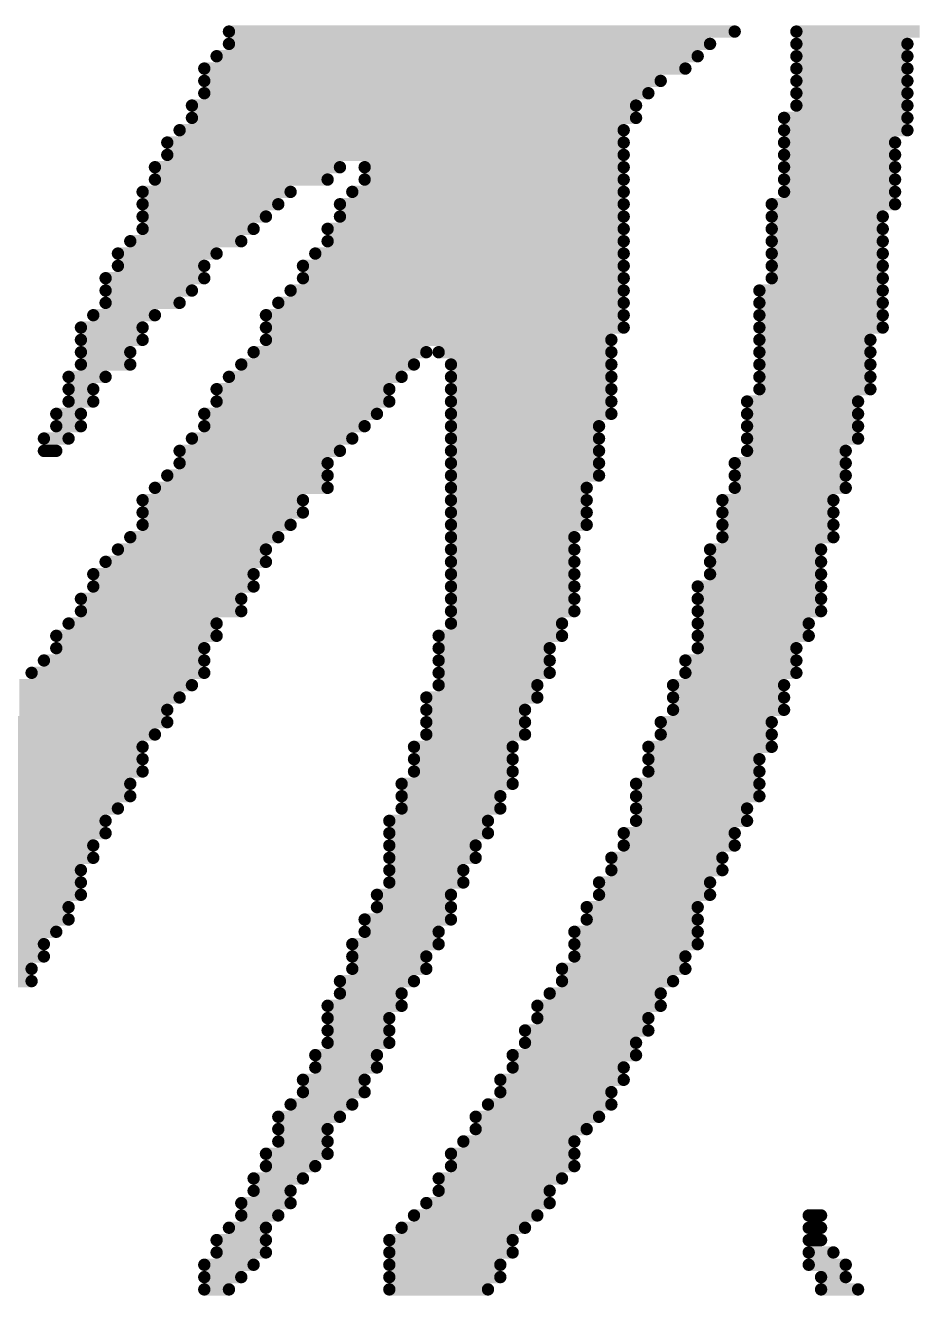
# Model space of a CAD drawing. Header units: millimetres. Extents: x 0.26 to 7.33, y 1.06 to 4.59.
# Drawn here: x 1.8265 to 1.8731, y 2.3355 to 2.4021 of the extents above; entities that cross this region are included whole.
import ezdxf

# ---------------------------------------------------------------- set-up
doc = ezdxf.new("R2010")
doc.units = ezdxf.units.MM
doc.header["$MEASUREMENT"] = 0
doc.layers.add('TopOverlay', color=2, linetype='Continuous')

msp = doc.modelspace()

# ---------------------------------------------------------------- linework, layer by layer
at = {"layer": 'TopOverlay', "const_width": 0.000647}
for points in [[(1.83718, 2.401807), (1.863685, 2.401807)], [(1.866917, 2.401807), (1.873382, 2.401807)], [(1.83718, 2.401161), (1.862392, 2.401161)], [(1.866917, 2.401161), (1.872735, 2.401161)], [(1.836534, 2.400515), (1.861746, 2.400515)], [(1.866917, 2.400515), (1.872735, 2.400515)], [(1.835888, 2.399868), (1.861099, 2.399868)], [(1.866917, 2.399868), (1.872735, 2.399868)], [(1.835888, 2.399222), (1.859806, 2.399222)], [(1.866917, 2.399222), (1.872735, 2.399222)], [(1.835888, 2.398576), (1.85916, 2.398576)], [(1.866917, 2.398576), (1.872735, 2.398576)], [(1.835241, 2.397929), (1.858513, 2.397929)], [(1.866917, 2.397929), (1.872735, 2.397929)], [(1.835241, 2.397283), (1.858513, 2.397283)], [(1.866271, 2.397283), (1.872735, 2.397283)], [(1.834595, 2.396636), (1.857867, 2.396636)], [(1.866271, 2.396636), (1.872735, 2.396636)], [(1.833948, 2.39599), (1.857867, 2.39599)], [(1.866271, 2.39599), (1.872089, 2.39599)], [(1.833948, 2.395343), (1.857867, 2.395343)], [(1.866271, 2.395343), (1.872089, 2.395343)], [(1.833302, 2.394697), (1.842998, 2.394697)], [(1.833302, 2.39405), (1.842352, 2.39405)], [(1.844291, 2.394697), (1.857867, 2.394697)], [(1.844291, 2.39405), (1.857867, 2.39405)], [(1.866271, 2.394697), (1.872089, 2.394697)], [(1.866271, 2.39405), (1.872089, 2.39405)], [(1.832655, 2.393404), (1.840413, 2.393404)], [(1.843645, 2.393404), (1.857867, 2.393404)], [(1.866271, 2.393404), (1.872089, 2.393404)], [(1.832655, 2.392757), (1.839766, 2.392757)], [(1.842998, 2.392757), (1.857867, 2.392757)], [(1.865624, 2.392757), (1.872089, 2.392757)], [(1.832655, 2.392111), (1.83912, 2.392111)], [(1.842998, 2.392111), (1.857867, 2.392111)], [(1.865624, 2.392111), (1.871442, 2.392111)], [(1.832655, 2.391464), (1.838473, 2.391464)], [(1.842352, 2.391464), (1.857867, 2.391464)], [(1.865624, 2.391464), (1.871442, 2.391464)], [(1.832009, 2.390818), (1.837827, 2.390818)], [(1.842352, 2.390818), (1.857867, 2.390818)], [(1.865624, 2.390818), (1.871442, 2.390818)], [(1.831362, 2.390171), (1.836534, 2.390171)], [(1.841706, 2.390171), (1.857867, 2.390171)], [(1.865624, 2.390171), (1.871442, 2.390171)], [(1.831362, 2.389525), (1.835888, 2.389525)], [(1.841059, 2.389525), (1.857867, 2.389525)], [(1.865624, 2.389525), (1.871442, 2.389525)], [(1.830716, 2.388878), (1.835888, 2.388878)], [(1.841059, 2.388878), (1.857867, 2.388878)], [(1.865624, 2.388878), (1.871442, 2.388878)], [(1.830716, 2.388232), (1.835241, 2.388232)], [(1.840413, 2.388232), (1.857867, 2.388232)], [(1.864978, 2.388232), (1.871442, 2.388232)], [(1.830716, 2.387586), (1.834595, 2.387586)], [(1.839766, 2.387586), (1.857867, 2.387586)], [(1.864978, 2.387586), (1.871442, 2.387586)], [(1.83007, 2.386939), (1.833302, 2.386939)], [(1.83912, 2.386939), (1.857867, 2.386939)], [(1.864978, 2.386939), (1.871442, 2.386939)], [(1.829423, 2.386293), (1.832655, 2.386293)], [(1.83912, 2.386293), (1.857867, 2.386293)], [(1.864978, 2.386293), (1.871442, 2.386293)], [(1.829423, 2.385646), (1.832655, 2.385646)], [(1.83912, 2.385646), (1.85722, 2.385646)], [(1.864978, 2.385646), (1.870796, 2.385646)], [(1.829423, 2.385), (1.832009, 2.385)], [(1.838473, 2.385), (1.847524, 2.385)], [(1.84817, 2.385), (1.85722, 2.385)], [(1.864978, 2.385), (1.870796, 2.385)], [(1.829423, 2.384354), (1.832009, 2.384354)], [(1.837827, 2.384354), (1.846877, 2.384354)], [(1.848817, 2.384354), (1.85722, 2.384354)], [(1.864978, 2.384354), (1.870796, 2.384354)], [(1.828777, 2.383707), (1.830716, 2.383707)], [(1.83718, 2.383707), (1.846231, 2.383707)], [(1.848817, 2.383707), (1.85722, 2.383707)], [(1.864978, 2.383707), (1.870796, 2.383707)], [(1.828777, 2.38306), (1.83007, 2.38306)], [(1.836534, 2.38306), (1.845584, 2.38306)], [(1.848817, 2.38306), (1.85722, 2.38306)], [(1.864978, 2.38306), (1.870796, 2.38306)], [(1.828777, 2.382414), (1.83007, 2.382414)], [(1.836534, 2.382414), (1.845584, 2.382414)], [(1.848817, 2.382414), (1.85722, 2.382414)], [(1.864332, 2.382414), (1.870149, 2.382414)], [(1.82813, 2.381768), (1.829423, 2.381768)], [(1.835888, 2.381768), (1.844938, 2.381768)], [(1.848817, 2.381768), (1.85722, 2.381768)], [(1.864332, 2.381768), (1.870149, 2.381768)], [(1.82813, 2.381121), (1.829423, 2.381121)], [(1.835888, 2.381121), (1.844291, 2.381121)], [(1.848817, 2.381121), (1.856574, 2.381121)], [(1.864332, 2.381121), (1.870149, 2.381121)], [(1.827484, 2.380475), (1.828777, 2.380475)], [(1.835241, 2.380475), (1.843645, 2.380475)], [(1.848817, 2.380475), (1.856574, 2.380475)], [(1.864332, 2.380475), (1.870149, 2.380475)], [(1.827484, 2.379828), (1.82813, 2.379828)], [(1.834595, 2.379828), (1.842998, 2.379828)], [(1.848817, 2.379828), (1.856574, 2.379828)], [(1.864332, 2.379828), (1.869503, 2.379828)], [(1.834595, 2.379182), (1.842352, 2.379182)], [(1.848817, 2.379182), (1.856574, 2.379182)], [(1.863685, 2.379182), (1.869503, 2.379182)], [(1.833948, 2.378535), (1.842352, 2.378535)], [(1.848817, 2.378535), (1.856574, 2.378535)], [(1.863685, 2.378535), (1.869503, 2.378535)], [(1.833302, 2.377889), (1.842352, 2.377889)], [(1.848817, 2.377889), (1.855927, 2.377889)], [(1.863685, 2.377889), (1.869503, 2.377889)], [(1.832655, 2.377242), (1.841059, 2.377242)], [(1.848817, 2.377242), (1.855927, 2.377242)], [(1.863038, 2.377242), (1.868856, 2.377242)], [(1.832655, 2.376596), (1.841059, 2.376596)], [(1.848817, 2.376596), (1.855927, 2.376596)], [(1.863038, 2.376596), (1.868856, 2.376596)], [(1.832655, 2.37595), (1.840413, 2.37595)], [(1.848817, 2.37595), (1.855927, 2.37595)], [(1.863038, 2.37595), (1.868856, 2.37595)], [(1.832009, 2.375303), (1.839766, 2.375303)], [(1.848817, 2.375303), (1.855281, 2.375303)], [(1.863038, 2.375303), (1.868856, 2.375303)], [(1.831362, 2.374657), (1.83912, 2.374657)], [(1.848817, 2.374657), (1.855281, 2.374657)], [(1.862392, 2.374657), (1.86821, 2.374657)], [(1.830716, 2.37401), (1.83912, 2.37401)], [(1.848817, 2.37401), (1.855281, 2.37401)], [(1.862392, 2.37401), (1.86821, 2.37401)], [(1.83007, 2.373364), (1.838473, 2.373364)], [(1.848817, 2.373364), (1.855281, 2.373364)], [(1.862392, 2.373364), (1.86821, 2.373364)], [(1.829423, 2.372071), (1.837827, 2.372071)], [(1.83007, 2.372717), (1.838473, 2.372717)], [(1.848817, 2.372717), (1.855281, 2.372717)], [(1.848817, 2.372071), (1.855281, 2.372071)], [(1.861746, 2.372717), (1.86821, 2.372717)], [(1.861746, 2.372071), (1.86821, 2.372071)], [(1.829423, 2.371425), (1.837827, 2.371425)], [(1.848817, 2.371425), (1.855281, 2.371425)], [(1.861746, 2.371425), (1.86821, 2.371425)], [(1.828777, 2.370778), (1.836534, 2.370778)], [(1.848817, 2.370778), (1.854635, 2.370778)], [(1.861746, 2.370778), (1.867564, 2.370778)], [(1.82813, 2.370132), (1.836534, 2.370132)], [(1.84817, 2.370132), (1.854635, 2.370132)], [(1.861746, 2.370132), (1.867564, 2.370132)], [(1.82813, 2.369485), (1.835888, 2.369485)], [(1.84817, 2.369485), (1.853988, 2.369485)], [(1.861746, 2.369485), (1.866917, 2.369485)], [(1.827484, 2.368839), (1.835888, 2.368839)], [(1.84817, 2.368839), (1.853988, 2.368839)], [(1.861099, 2.368839), (1.866917, 2.368839)], [(1.826837, 2.368192), (1.835888, 2.368192)], [(1.84817, 2.368192), (1.853988, 2.368192)], [(1.861099, 2.368192), (1.866917, 2.368192)], [(1.826191, 2.367546), (1.835241, 2.367546)], [(1.84817, 2.367546), (1.853342, 2.367546)], [(1.860453, 2.367546), (1.866271, 2.367546)], [(1.826191, 2.366899), (1.834595, 2.366899)], [(1.847524, 2.366899), (1.853342, 2.366899)], [(1.860453, 2.366899), (1.866271, 2.366899)], [(1.826191, 2.366253), (1.833948, 2.366253)], [(1.847524, 2.366253), (1.852695, 2.366253)], [(1.860453, 2.366253), (1.866271, 2.366253)], [(1.825544, 2.365606), (1.833948, 2.365606)], [(1.847524, 2.365606), (1.852695, 2.365606)], [(1.859806, 2.365606), (1.865624, 2.365606)], [(1.824898, 2.36496), (1.833302, 2.36496)], [(1.847524, 2.36496), (1.852695, 2.36496)], [(1.859806, 2.36496), (1.865624, 2.36496)], [(1.824251, 2.364314), (1.832655, 2.364314)], [(1.846877, 2.364314), (1.852049, 2.364314)], [(1.85916, 2.364314), (1.865624, 2.364314)], [(1.824251, 2.363667), (1.832655, 2.363667)], [(1.846877, 2.363667), (1.852049, 2.363667)], [(1.85916, 2.363667), (1.864978, 2.363667)], [(1.823605, 2.363021), (1.832655, 2.363021)], [(1.846877, 2.363021), (1.852049, 2.363021)], [(1.85916, 2.363021), (1.864978, 2.363021)], [(1.823605, 2.362374), (1.832009, 2.362374)], [(1.846231, 2.362374), (1.852049, 2.362374)], [(1.858513, 2.362374), (1.864978, 2.362374)], [(1.822959, 2.361728), (1.832009, 2.361728)], [(1.846231, 2.361728), (1.851402, 2.361728)], [(1.858513, 2.361728), (1.864978, 2.361728)], [(1.822959, 2.361081), (1.831362, 2.361081)], [(1.846231, 2.361081), (1.851402, 2.361081)], [(1.858513, 2.361081), (1.864332, 2.361081)], [(1.822312, 2.360435), (1.830716, 2.360435)], [(1.845584, 2.360435), (1.850756, 2.360435)], [(1.858513, 2.360435), (1.864332, 2.360435)], [(1.821666, 2.359788), (1.830716, 2.359788)], [(1.845584, 2.359788), (1.850756, 2.359788)], [(1.857867, 2.359788), (1.863685, 2.359788)], [(1.821666, 2.359142), (1.83007, 2.359142)], [(1.845584, 2.359142), (1.850109, 2.359142)], [(1.857867, 2.359142), (1.863685, 2.359142)], [(1.821019, 2.358496), (1.83007, 2.358496)], [(1.845584, 2.358496), (1.850109, 2.358496)], [(1.85722, 2.358496), (1.863038, 2.358496)], [(1.820373, 2.357849), (1.829423, 2.357849)], [(1.845584, 2.357849), (1.849463, 2.357849)], [(1.85722, 2.357849), (1.863038, 2.357849)], [(1.819727, 2.357203), (1.829423, 2.357203)], [(1.845584, 2.357203), (1.849463, 2.357203)], [(1.856574, 2.357203), (1.862392, 2.357203)], [(1.819727, 2.356556), (1.829423, 2.356556)], [(1.844938, 2.356556), (1.848817, 2.356556)], [(1.856574, 2.356556), (1.862392, 2.356556)], [(1.819727, 2.35591), (1.828777, 2.35591)], [(1.844938, 2.35591), (1.848817, 2.35591)], [(1.855927, 2.35591), (1.861746, 2.35591)], [(1.81908, 2.355263), (1.828777, 2.355263)], [(1.844291, 2.355263), (1.848817, 2.355263)], [(1.855927, 2.355263), (1.861746, 2.355263)], [(1.818434, 2.354617), (1.82813, 2.354617)], [(1.844291, 2.354617), (1.84817, 2.354617)], [(1.855281, 2.354617), (1.861746, 2.354617)], [(1.818434, 2.35397), (1.827484, 2.35397)], [(1.843645, 2.35397), (1.84817, 2.35397)], [(1.855281, 2.35397), (1.861746, 2.35397)], [(1.817787, 2.353324), (1.827484, 2.353324)], [(1.843645, 2.353324), (1.847524, 2.353324)], [(1.855281, 2.353324), (1.861099, 2.353324)], [(1.817787, 2.352677), (1.826837, 2.352677)], [(1.843645, 2.352677), (1.847524, 2.352677)], [(1.854635, 2.352677), (1.861099, 2.352677)], [(1.817141, 2.352031), (1.826837, 2.352031)], [(1.842998, 2.352031), (1.846877, 2.352031)], [(1.854635, 2.352031), (1.860453, 2.352031)], [(1.842998, 2.351385), (1.846231, 2.351385)], [(1.853988, 2.351385), (1.859806, 2.351385)], [(1.842352, 2.350738), (1.846231, 2.350738)], [(1.853342, 2.350738), (1.859806, 2.350738)], [(1.842352, 2.350092), (1.845584, 2.350092)], [(1.842352, 2.349445), (1.845584, 2.349445)], [(1.852695, 2.349445), (1.85916, 2.349445)], [(1.853342, 2.350092), (1.85916, 2.350092)], [(1.842352, 2.348799), (1.845584, 2.348799)], [(1.852695, 2.348799), (1.858513, 2.348799)], [(1.841706, 2.348152), (1.844938, 2.348152)], [(1.852049, 2.348152), (1.858513, 2.348152)], [(1.841706, 2.347506), (1.844938, 2.347506)], [(1.852049, 2.347506), (1.857867, 2.347506)], [(1.841059, 2.346859), (1.844291, 2.346859)], [(1.851402, 2.346859), (1.857867, 2.346859)], [(1.841059, 2.346213), (1.844291, 2.346213)], [(1.851402, 2.346213), (1.85722, 2.346213)], [(1.840413, 2.345566), (1.843645, 2.345566)], [(1.850756, 2.345566), (1.85722, 2.345566)], [(1.839766, 2.34492), (1.842998, 2.34492)], [(1.850109, 2.34492), (1.856574, 2.34492)], [(1.839766, 2.344274), (1.842352, 2.344274)], [(1.850109, 2.344274), (1.855927, 2.344274)], [(1.839766, 2.343627), (1.842352, 2.343627)], [(1.849463, 2.343627), (1.855281, 2.343627)], [(1.83912, 2.342981), (1.842352, 2.342981)], [(1.848817, 2.342981), (1.855281, 2.342981)], [(1.83912, 2.342334), (1.841706, 2.342334)], [(1.848817, 2.342334), (1.855281, 2.342334)], [(1.838473, 2.341688), (1.841059, 2.341688)], [(1.84817, 2.341688), (1.854635, 2.341688)], [(1.838473, 2.341041), (1.840413, 2.341041)], [(1.84817, 2.341041), (1.853988, 2.341041)], [(1.837827, 2.340395), (1.840413, 2.340395)], [(1.847524, 2.340395), (1.853988, 2.340395)], [(1.837827, 2.339748), (1.839766, 2.339748)], [(1.846877, 2.339748), (1.853342, 2.339748)], [(1.867564, 2.339748), (1.86821, 2.339748)], [(1.83718, 2.339102), (1.83912, 2.339102)], [(1.846231, 2.339102), (1.852695, 2.339102)], [(1.867564, 2.339102), (1.86821, 2.339102)], [(1.836534, 2.338456), (1.83912, 2.338456)], [(1.845584, 2.338456), (1.852049, 2.338456)], [(1.867564, 2.338456), (1.86821, 2.338456)], [(1.836534, 2.337809), (1.83912, 2.337809)], [(1.845584, 2.337809), (1.852049, 2.337809)], [(1.867564, 2.337809), (1.868856, 2.337809)], [(1.835888, 2.337163), (1.838473, 2.337163)], [(1.845584, 2.337163), (1.851402, 2.337163)], [(1.867564, 2.337163), (1.869503, 2.337163)], [(1.835888, 2.336516), (1.837827, 2.336516)], [(1.845584, 2.336516), (1.851402, 2.336516)], [(1.86821, 2.336516), (1.869503, 2.336516)], [(1.835888, 2.33587), (1.83718, 2.33587)], [(1.845584, 2.33587), (1.850756, 2.33587)], [(1.86821, 2.33587), (1.870149, 2.33587)]]:
    msp.add_lwpolyline(points, dxfattribs=at)
at = {"layer": 'TopOverlay', "const_width": 0.000323}
for points in [[(1.837019, 2.401807, 1), (1.837342, 2.401807, 1)], [(1.863523, 2.401807, 1), (1.863846, 2.401807, 1)], [(1.866756, 2.401807, 1), (1.867079, 2.401807, 1)], [(1.837019, 2.401161, 1), (1.837342, 2.401161, 1)], [(1.86223, 2.401161, 1), (1.862554, 2.401161, 1)], [(1.866756, 2.401161, 1), (1.867079, 2.401161, 1)], [(1.872574, 2.401161, 1), (1.872897, 2.401161, 1)], [(1.836372, 2.400515, 1), (1.836696, 2.400515, 1)], [(1.861584, 2.400515, 1), (1.861907, 2.400515, 1)], [(1.866756, 2.400515, 1), (1.867079, 2.400515, 1)], [(1.872574, 2.400515, 1), (1.872897, 2.400515, 1)], [(1.835726, 2.399868, 1), (1.836049, 2.399868, 1)], [(1.860937, 2.399868, 1), (1.861261, 2.399868, 1)], [(1.866756, 2.399868, 1), (1.867079, 2.399868, 1)], [(1.872574, 2.399868, 1), (1.872897, 2.399868, 1)], [(1.835726, 2.399222, 1), (1.836049, 2.399222, 1)], [(1.859645, 2.399222, 1), (1.859968, 2.399222, 1)], [(1.866756, 2.399222, 1), (1.867079, 2.399222, 1)], [(1.872574, 2.399222, 1), (1.872897, 2.399222, 1)], [(1.835726, 2.398576, 1), (1.836049, 2.398576, 1)], [(1.858998, 2.398576, 1), (1.859321, 2.398576, 1)], [(1.866756, 2.398576, 1), (1.867079, 2.398576, 1)], [(1.872574, 2.398576, 1), (1.872897, 2.398576, 1)], [(1.835079, 2.397929, 1), (1.835403, 2.397929, 1)], [(1.858352, 2.397929, 1), (1.858675, 2.397929, 1)], [(1.866756, 2.397929, 1), (1.867079, 2.397929, 1)], [(1.872574, 2.397929, 1), (1.872897, 2.397929, 1)], [(1.835079, 2.397283, 1), (1.835403, 2.397283, 1)], [(1.858352, 2.397283, 1), (1.858675, 2.397283, 1)], [(1.866109, 2.397283, 1), (1.866432, 2.397283, 1)], [(1.872574, 2.397283, 1), (1.872897, 2.397283, 1)], [(1.834433, 2.396636, 1), (1.834756, 2.396636, 1)], [(1.857705, 2.396636, 1), (1.858029, 2.396636, 1)], [(1.866109, 2.396636, 1), (1.866432, 2.396636, 1)], [(1.872574, 2.396636, 1), (1.872897, 2.396636, 1)], [(1.833787, 2.39599, 1), (1.83411, 2.39599, 1)], [(1.857705, 2.39599, 1), (1.858029, 2.39599, 1)], [(1.866109, 2.39599, 1), (1.866432, 2.39599, 1)], [(1.871927, 2.39599, 1), (1.87225, 2.39599, 1)], [(1.833787, 2.395343, 1), (1.83411, 2.395343, 1)], [(1.857705, 2.395343, 1), (1.858029, 2.395343, 1)], [(1.866109, 2.395343, 1), (1.866432, 2.395343, 1)], [(1.871927, 2.395343, 1), (1.87225, 2.395343, 1)], [(1.83314, 2.394697, 1), (1.833463, 2.394697, 1)], [(1.83314, 2.39405, 1), (1.833463, 2.39405, 1)], [(1.84219, 2.39405, 1), (1.842514, 2.39405, 1)], [(1.842837, 2.394697, 1), (1.84316, 2.394697, 1)], [(1.84413, 2.394697, 1), (1.844453, 2.394697, 1)], [(1.84413, 2.39405, 1), (1.844453, 2.39405, 1)], [(1.857705, 2.394697, 1), (1.858029, 2.394697, 1)], [(1.857705, 2.39405, 1), (1.858029, 2.39405, 1)], [(1.866109, 2.394697, 1), (1.866432, 2.394697, 1)], [(1.866109, 2.39405, 1), (1.866432, 2.39405, 1)], [(1.871927, 2.394697, 1), (1.87225, 2.394697, 1)], [(1.871927, 2.39405, 1), (1.87225, 2.39405, 1)], [(1.832494, 2.393404, 1), (1.832817, 2.393404, 1)], [(1.840251, 2.393404, 1), (1.840574, 2.393404, 1)], [(1.843483, 2.393404, 1), (1.843806, 2.393404, 1)], [(1.857705, 2.393404, 1), (1.858029, 2.393404, 1)], [(1.866109, 2.393404, 1), (1.866432, 2.393404, 1)], [(1.871927, 2.393404, 1), (1.87225, 2.393404, 1)], [(1.832494, 2.392757, 1), (1.832817, 2.392757, 1)], [(1.839605, 2.392757, 1), (1.839928, 2.392757, 1)], [(1.842837, 2.392757, 1), (1.84316, 2.392757, 1)], [(1.857705, 2.392757, 1), (1.858029, 2.392757, 1)], [(1.865463, 2.392757, 1), (1.865786, 2.392757, 1)], [(1.871927, 2.392757, 1), (1.87225, 2.392757, 1)], [(1.832494, 2.392111, 1), (1.832817, 2.392111, 1)], [(1.838958, 2.392111, 1), (1.839282, 2.392111, 1)], [(1.842837, 2.392111, 1), (1.84316, 2.392111, 1)], [(1.857705, 2.392111, 1), (1.858029, 2.392111, 1)], [(1.865463, 2.392111, 1), (1.865786, 2.392111, 1)], [(1.871281, 2.392111, 1), (1.871604, 2.392111, 1)], [(1.832494, 2.391464, 1), (1.832817, 2.391464, 1)], [(1.838312, 2.391464, 1), (1.838635, 2.391464, 1)], [(1.84219, 2.391464, 1), (1.842514, 2.391464, 1)], [(1.857705, 2.391464, 1), (1.858029, 2.391464, 1)], [(1.865463, 2.391464, 1), (1.865786, 2.391464, 1)], [(1.871281, 2.391464, 1), (1.871604, 2.391464, 1)], [(1.831847, 2.390818, 1), (1.83217, 2.390818, 1)], [(1.837665, 2.390818, 1), (1.837989, 2.390818, 1)], [(1.84219, 2.390818, 1), (1.842514, 2.390818, 1)], [(1.857705, 2.390818, 1), (1.858029, 2.390818, 1)], [(1.865463, 2.390818, 1), (1.865786, 2.390818, 1)], [(1.871281, 2.390818, 1), (1.871604, 2.390818, 1)], [(1.831201, 2.390171, 1), (1.831524, 2.390171, 1)], [(1.836372, 2.390171, 1), (1.836696, 2.390171, 1)], [(1.841544, 2.390171, 1), (1.841867, 2.390171, 1)], [(1.857705, 2.390171, 1), (1.858029, 2.390171, 1)], [(1.865463, 2.390171, 1), (1.865786, 2.390171, 1)], [(1.871281, 2.390171, 1), (1.871604, 2.390171, 1)], [(1.831201, 2.389525, 1), (1.831524, 2.389525, 1)], [(1.835726, 2.389525, 1), (1.836049, 2.389525, 1)], [(1.840898, 2.389525, 1), (1.841221, 2.389525, 1)], [(1.857705, 2.389525, 1), (1.858029, 2.389525, 1)], [(1.865463, 2.389525, 1), (1.865786, 2.389525, 1)], [(1.871281, 2.389525, 1), (1.871604, 2.389525, 1)], [(1.830555, 2.388878, 1), (1.830878, 2.388878, 1)], [(1.835726, 2.388878, 1), (1.836049, 2.388878, 1)], [(1.840898, 2.388878, 1), (1.841221, 2.388878, 1)], [(1.857705, 2.388878, 1), (1.858029, 2.388878, 1)], [(1.865463, 2.388878, 1), (1.865786, 2.388878, 1)], [(1.871281, 2.388878, 1), (1.871604, 2.388878, 1)], [(1.830555, 2.388232, 1), (1.830878, 2.388232, 1)], [(1.835079, 2.388232, 1), (1.835403, 2.388232, 1)], [(1.840251, 2.388232, 1), (1.840574, 2.388232, 1)], [(1.857705, 2.388232, 1), (1.858029, 2.388232, 1)], [(1.864816, 2.388232, 1), (1.865139, 2.388232, 1)], [(1.871281, 2.388232, 1), (1.871604, 2.388232, 1)], [(1.830555, 2.387586, 1), (1.830878, 2.387586, 1)], [(1.834433, 2.387586, 1), (1.834756, 2.387586, 1)], [(1.839605, 2.387586, 1), (1.839928, 2.387586, 1)], [(1.857705, 2.387586, 1), (1.858029, 2.387586, 1)], [(1.864816, 2.387586, 1), (1.865139, 2.387586, 1)], [(1.871281, 2.387586, 1), (1.871604, 2.387586, 1)], [(1.829908, 2.386939, 1), (1.830231, 2.386939, 1)], [(1.83314, 2.386939, 1), (1.833463, 2.386939, 1)], [(1.838958, 2.386939, 1), (1.839282, 2.386939, 1)], [(1.857705, 2.386939, 1), (1.858029, 2.386939, 1)], [(1.864816, 2.386939, 1), (1.865139, 2.386939, 1)], [(1.871281, 2.386939, 1), (1.871604, 2.386939, 1)], [(1.829262, 2.386293, 1), (1.829585, 2.386293, 1)], [(1.832494, 2.386293, 1), (1.832817, 2.386293, 1)], [(1.838958, 2.386293, 1), (1.839282, 2.386293, 1)], [(1.857705, 2.386293, 1), (1.858029, 2.386293, 1)], [(1.864816, 2.386293, 1), (1.865139, 2.386293, 1)], [(1.871281, 2.386293, 1), (1.871604, 2.386293, 1)], [(1.829262, 2.385646, 1), (1.829585, 2.385646, 1)], [(1.832494, 2.385646, 1), (1.832817, 2.385646, 1)], [(1.838958, 2.385646, 1), (1.839282, 2.385646, 1)], [(1.857059, 2.385646, 1), (1.857382, 2.385646, 1)], [(1.864816, 2.385646, 1), (1.865139, 2.385646, 1)], [(1.870634, 2.385646, 1), (1.870957, 2.385646, 1)], [(1.829262, 2.385, 1), (1.829585, 2.385, 1)], [(1.831847, 2.385, 1), (1.83217, 2.385, 1)], [(1.838312, 2.385, 1), (1.838635, 2.385, 1)], [(1.847362, 2.385, 1), (1.847685, 2.385, 1)], [(1.848008, 2.385, 1), (1.848332, 2.385, 1)], [(1.857059, 2.385, 1), (1.857382, 2.385, 1)], [(1.864816, 2.385, 1), (1.865139, 2.385, 1)], [(1.870634, 2.385, 1), (1.870957, 2.385, 1)], [(1.829262, 2.384354, 1), (1.829585, 2.384354, 1)], [(1.831847, 2.384354, 1), (1.83217, 2.384354, 1)], [(1.837665, 2.384354, 1), (1.837989, 2.384354, 1)], [(1.846716, 2.384354, 1), (1.847039, 2.384354, 1)], [(1.848655, 2.384354, 1), (1.848978, 2.384354, 1)], [(1.857059, 2.384354, 1), (1.857382, 2.384354, 1)], [(1.864816, 2.384354, 1), (1.865139, 2.384354, 1)], [(1.870634, 2.384354, 1), (1.870957, 2.384354, 1)], [(1.828615, 2.383707, 1), (1.828938, 2.383707, 1)], [(1.830555, 2.383707, 1), (1.830878, 2.383707, 1)], [(1.837019, 2.383707, 1), (1.837342, 2.383707, 1)], [(1.846069, 2.383707, 1), (1.846392, 2.383707, 1)], [(1.848655, 2.383707, 1), (1.848978, 2.383707, 1)], [(1.857059, 2.383707, 1), (1.857382, 2.383707, 1)], [(1.864816, 2.383707, 1), (1.865139, 2.383707, 1)], [(1.870634, 2.383707, 1), (1.870957, 2.383707, 1)], [(1.828615, 2.38306, 1), (1.828938, 2.38306, 1)], [(1.829908, 2.38306, 1), (1.830231, 2.38306, 1)], [(1.836372, 2.38306, 1), (1.836696, 2.38306, 1)], [(1.845423, 2.38306, 1), (1.845746, 2.38306, 1)], [(1.848655, 2.38306, 1), (1.848978, 2.38306, 1)], [(1.857059, 2.38306, 1), (1.857382, 2.38306, 1)], [(1.864816, 2.38306, 1), (1.865139, 2.38306, 1)], [(1.870634, 2.38306, 1), (1.870957, 2.38306, 1)], [(1.828615, 2.382414, 1), (1.828938, 2.382414, 1)], [(1.829908, 2.382414, 1), (1.830231, 2.382414, 1)], [(1.836372, 2.382414, 1), (1.836696, 2.382414, 1)], [(1.845423, 2.382414, 1), (1.845746, 2.382414, 1)], [(1.848655, 2.382414, 1), (1.848978, 2.382414, 1)], [(1.857059, 2.382414, 1), (1.857382, 2.382414, 1)], [(1.86417, 2.382414, 1), (1.864493, 2.382414, 1)], [(1.869988, 2.382414, 1), (1.870311, 2.382414, 1)], [(1.827969, 2.381768, 1), (1.828292, 2.381768, 1)], [(1.829262, 2.381768, 1), (1.829585, 2.381768, 1)], [(1.835726, 2.381768, 1), (1.836049, 2.381768, 1)], [(1.844776, 2.381768, 1), (1.845099, 2.381768, 1)], [(1.848655, 2.381768, 1), (1.848978, 2.381768, 1)], [(1.857059, 2.381768, 1), (1.857382, 2.381768, 1)], [(1.86417, 2.381768, 1), (1.864493, 2.381768, 1)], [(1.869988, 2.381768, 1), (1.870311, 2.381768, 1)], [(1.827969, 2.381121, 1), (1.828292, 2.381121, 1)], [(1.829262, 2.381121, 1), (1.829585, 2.381121, 1)], [(1.835726, 2.381121, 1), (1.836049, 2.381121, 1)], [(1.84413, 2.381121, 1), (1.844453, 2.381121, 1)], [(1.848655, 2.381121, 1), (1.848978, 2.381121, 1)], [(1.856412, 2.381121, 1), (1.856736, 2.381121, 1)], [(1.86417, 2.381121, 1), (1.864493, 2.381121, 1)], [(1.869988, 2.381121, 1), (1.870311, 2.381121, 1)], [(1.827322, 2.380475, 1), (1.827645, 2.380475, 1)], [(1.828615, 2.380475, 1), (1.828938, 2.380475, 1)], [(1.835079, 2.380475, 1), (1.835403, 2.380475, 1)], [(1.843483, 2.380475, 1), (1.843806, 2.380475, 1)], [(1.848655, 2.380475, 1), (1.848978, 2.380475, 1)], [(1.856412, 2.380475, 1), (1.856736, 2.380475, 1)], [(1.86417, 2.380475, 1), (1.864493, 2.380475, 1)], [(1.869988, 2.380475, 1), (1.870311, 2.380475, 1)], [(1.827322, 2.379828, 1), (1.827645, 2.379828, 1)], [(1.827969, 2.379828, 1), (1.828292, 2.379828, 1)], [(1.834433, 2.379828, 1), (1.834756, 2.379828, 1)], [(1.842837, 2.379828, 1), (1.84316, 2.379828, 1)], [(1.848655, 2.379828, 1), (1.848978, 2.379828, 1)], [(1.856412, 2.379828, 1), (1.856736, 2.379828, 1)], [(1.86417, 2.379828, 1), (1.864493, 2.379828, 1)], [(1.869341, 2.379828, 1), (1.869665, 2.379828, 1)], [(1.834433, 2.379182, 1), (1.834756, 2.379182, 1)], [(1.84219, 2.379182, 1), (1.842514, 2.379182, 1)], [(1.848655, 2.379182, 1), (1.848978, 2.379182, 1)], [(1.856412, 2.379182, 1), (1.856736, 2.379182, 1)], [(1.863523, 2.379182, 1), (1.863846, 2.379182, 1)], [(1.869341, 2.379182, 1), (1.869665, 2.379182, 1)], [(1.833787, 2.378535, 1), (1.83411, 2.378535, 1)], [(1.84219, 2.378535, 1), (1.842514, 2.378535, 1)], [(1.848655, 2.378535, 1), (1.848978, 2.378535, 1)], [(1.856412, 2.378535, 1), (1.856736, 2.378535, 1)], [(1.863523, 2.378535, 1), (1.863846, 2.378535, 1)], [(1.869341, 2.378535, 1), (1.869665, 2.378535, 1)], [(1.83314, 2.377889, 1), (1.833463, 2.377889, 1)], [(1.84219, 2.377889, 1), (1.842514, 2.377889, 1)], [(1.848655, 2.377889, 1), (1.848978, 2.377889, 1)], [(1.855766, 2.377889, 1), (1.856089, 2.377889, 1)], [(1.863523, 2.377889, 1), (1.863846, 2.377889, 1)], [(1.869341, 2.377889, 1), (1.869665, 2.377889, 1)], [(1.832494, 2.377242, 1), (1.832817, 2.377242, 1)], [(1.840898, 2.377242, 1), (1.841221, 2.377242, 1)], [(1.848655, 2.377242, 1), (1.848978, 2.377242, 1)], [(1.855766, 2.377242, 1), (1.856089, 2.377242, 1)], [(1.862877, 2.377242, 1), (1.8632, 2.377242, 1)], [(1.868695, 2.377242, 1), (1.869018, 2.377242, 1)], [(1.832494, 2.376596, 1), (1.832817, 2.376596, 1)], [(1.840898, 2.376596, 1), (1.841221, 2.376596, 1)], [(1.848655, 2.376596, 1), (1.848978, 2.376596, 1)], [(1.855766, 2.376596, 1), (1.856089, 2.376596, 1)], [(1.862877, 2.376596, 1), (1.8632, 2.376596, 1)], [(1.868695, 2.376596, 1), (1.869018, 2.376596, 1)], [(1.832494, 2.37595, 1), (1.832817, 2.37595, 1)], [(1.840251, 2.37595, 1), (1.840574, 2.37595, 1)], [(1.848655, 2.37595, 1), (1.848978, 2.37595, 1)], [(1.855766, 2.37595, 1), (1.856089, 2.37595, 1)], [(1.862877, 2.37595, 1), (1.8632, 2.37595, 1)], [(1.868695, 2.37595, 1), (1.869018, 2.37595, 1)], [(1.831847, 2.375303, 1), (1.83217, 2.375303, 1)], [(1.839605, 2.375303, 1), (1.839928, 2.375303, 1)], [(1.848655, 2.375303, 1), (1.848978, 2.375303, 1)], [(1.85512, 2.375303, 1), (1.855443, 2.375303, 1)], [(1.862877, 2.375303, 1), (1.8632, 2.375303, 1)], [(1.868695, 2.375303, 1), (1.869018, 2.375303, 1)], [(1.831201, 2.374657, 1), (1.831524, 2.374657, 1)], [(1.838958, 2.374657, 1), (1.839282, 2.374657, 1)], [(1.848655, 2.374657, 1), (1.848978, 2.374657, 1)], [(1.85512, 2.374657, 1), (1.855443, 2.374657, 1)], [(1.86223, 2.374657, 1), (1.862554, 2.374657, 1)], [(1.868048, 2.374657, 1), (1.868372, 2.374657, 1)], [(1.830555, 2.37401, 1), (1.830878, 2.37401, 1)], [(1.838958, 2.37401, 1), (1.839282, 2.37401, 1)], [(1.848655, 2.37401, 1), (1.848978, 2.37401, 1)], [(1.85512, 2.37401, 1), (1.855443, 2.37401, 1)], [(1.86223, 2.37401, 1), (1.862554, 2.37401, 1)], [(1.868048, 2.37401, 1), (1.868372, 2.37401, 1)], [(1.829908, 2.373364, 1), (1.830231, 2.373364, 1)], [(1.838312, 2.373364, 1), (1.838635, 2.373364, 1)], [(1.848655, 2.373364, 1), (1.848978, 2.373364, 1)], [(1.85512, 2.373364, 1), (1.855443, 2.373364, 1)], [(1.86223, 2.373364, 1), (1.862554, 2.373364, 1)], [(1.868048, 2.373364, 1), (1.868372, 2.373364, 1)], [(1.829262, 2.372071, 1), (1.829585, 2.372071, 1)], [(1.829908, 2.372717, 1), (1.830231, 2.372717, 1)], [(1.837665, 2.372071, 1), (1.837989, 2.372071, 1)], [(1.838312, 2.372717, 1), (1.838635, 2.372717, 1)], [(1.848655, 2.372717, 1), (1.848978, 2.372717, 1)], [(1.848655, 2.372071, 1), (1.848978, 2.372071, 1)], [(1.85512, 2.372717, 1), (1.855443, 2.372717, 1)], [(1.85512, 2.372071, 1), (1.855443, 2.372071, 1)], [(1.861584, 2.372717, 1), (1.861907, 2.372717, 1)], [(1.861584, 2.372071, 1), (1.861907, 2.372071, 1)], [(1.868048, 2.372717, 1), (1.868372, 2.372717, 1)], [(1.868048, 2.372071, 1), (1.868372, 2.372071, 1)], [(1.829262, 2.371425, 1), (1.829585, 2.371425, 1)], [(1.837665, 2.371425, 1), (1.837989, 2.371425, 1)], [(1.848655, 2.371425, 1), (1.848978, 2.371425, 1)], [(1.85512, 2.371425, 1), (1.855443, 2.371425, 1)], [(1.861584, 2.371425, 1), (1.861907, 2.371425, 1)], [(1.868048, 2.371425, 1), (1.868372, 2.371425, 1)], [(1.828615, 2.370778, 1), (1.828938, 2.370778, 1)], [(1.836372, 2.370778, 1), (1.836696, 2.370778, 1)], [(1.848655, 2.370778, 1), (1.848978, 2.370778, 1)], [(1.854473, 2.370778, 1), (1.854796, 2.370778, 1)], [(1.861584, 2.370778, 1), (1.861907, 2.370778, 1)], [(1.867402, 2.370778, 1), (1.867725, 2.370778, 1)], [(1.827969, 2.370132, 1), (1.828292, 2.370132, 1)], [(1.836372, 2.370132, 1), (1.836696, 2.370132, 1)], [(1.848008, 2.370132, 1), (1.848332, 2.370132, 1)], [(1.854473, 2.370132, 1), (1.854796, 2.370132, 1)], [(1.861584, 2.370132, 1), (1.861907, 2.370132, 1)], [(1.867402, 2.370132, 1), (1.867725, 2.370132, 1)], [(1.827969, 2.369485, 1), (1.828292, 2.369485, 1)], [(1.835726, 2.369485, 1), (1.836049, 2.369485, 1)], [(1.848008, 2.369485, 1), (1.848332, 2.369485, 1)], [(1.853827, 2.369485, 1), (1.85415, 2.369485, 1)], [(1.861584, 2.369485, 1), (1.861907, 2.369485, 1)], [(1.866756, 2.369485, 1), (1.867079, 2.369485, 1)], [(1.827322, 2.368839, 1), (1.827645, 2.368839, 1)], [(1.835726, 2.368839, 1), (1.836049, 2.368839, 1)], [(1.848008, 2.368839, 1), (1.848332, 2.368839, 1)], [(1.853827, 2.368839, 1), (1.85415, 2.368839, 1)], [(1.860937, 2.368839, 1), (1.861261, 2.368839, 1)], [(1.866756, 2.368839, 1), (1.867079, 2.368839, 1)], [(1.826676, 2.368192, 1), (1.826999, 2.368192, 1)], [(1.835726, 2.368192, 1), (1.836049, 2.368192, 1)], [(1.848008, 2.368192, 1), (1.848332, 2.368192, 1)], [(1.853827, 2.368192, 1), (1.85415, 2.368192, 1)], [(1.860937, 2.368192, 1), (1.861261, 2.368192, 1)], [(1.866756, 2.368192, 1), (1.867079, 2.368192, 1)], [(1.835079, 2.367546, 1), (1.835403, 2.367546, 1)], [(1.848008, 2.367546, 1), (1.848332, 2.367546, 1)], [(1.85318, 2.367546, 1), (1.853503, 2.367546, 1)], [(1.860291, 2.367546, 1), (1.860614, 2.367546, 1)], [(1.866109, 2.367546, 1), (1.866432, 2.367546, 1)], [(1.834433, 2.366899, 1), (1.834756, 2.366899, 1)], [(1.847362, 2.366899, 1), (1.847685, 2.366899, 1)], [(1.85318, 2.366899, 1), (1.853503, 2.366899, 1)], [(1.860291, 2.366899, 1), (1.860614, 2.366899, 1)], [(1.866109, 2.366899, 1), (1.866432, 2.366899, 1)], [(1.833787, 2.366253, 1), (1.83411, 2.366253, 1)], [(1.847362, 2.366253, 1), (1.847685, 2.366253, 1)], [(1.852534, 2.366253, 1), (1.852857, 2.366253, 1)], [(1.860291, 2.366253, 1), (1.860614, 2.366253, 1)], [(1.866109, 2.366253, 1), (1.866432, 2.366253, 1)], [(1.833787, 2.365606, 1), (1.83411, 2.365606, 1)], [(1.847362, 2.365606, 1), (1.847685, 2.365606, 1)], [(1.852534, 2.365606, 1), (1.852857, 2.365606, 1)], [(1.859645, 2.365606, 1), (1.859968, 2.365606, 1)], [(1.865463, 2.365606, 1), (1.865786, 2.365606, 1)], [(1.83314, 2.36496, 1), (1.833463, 2.36496, 1)], [(1.847362, 2.36496, 1), (1.847685, 2.36496, 1)], [(1.852534, 2.36496, 1), (1.852857, 2.36496, 1)], [(1.859645, 2.36496, 1), (1.859968, 2.36496, 1)], [(1.865463, 2.36496, 1), (1.865786, 2.36496, 1)], [(1.832494, 2.364314, 1), (1.832817, 2.364314, 1)], [(1.846716, 2.364314, 1), (1.847039, 2.364314, 1)], [(1.851887, 2.364314, 1), (1.85221, 2.364314, 1)], [(1.858998, 2.364314, 1), (1.859321, 2.364314, 1)], [(1.865463, 2.364314, 1), (1.865786, 2.364314, 1)], [(1.832494, 2.363667, 1), (1.832817, 2.363667, 1)], [(1.846716, 2.363667, 1), (1.847039, 2.363667, 1)], [(1.851887, 2.363667, 1), (1.85221, 2.363667, 1)], [(1.858998, 2.363667, 1), (1.859321, 2.363667, 1)], [(1.864816, 2.363667, 1), (1.865139, 2.363667, 1)], [(1.832494, 2.363021, 1), (1.832817, 2.363021, 1)], [(1.846716, 2.363021, 1), (1.847039, 2.363021, 1)], [(1.851887, 2.363021, 1), (1.85221, 2.363021, 1)], [(1.858998, 2.363021, 1), (1.859321, 2.363021, 1)], [(1.864816, 2.363021, 1), (1.865139, 2.363021, 1)], [(1.831847, 2.362374, 1), (1.83217, 2.362374, 1)], [(1.846069, 2.362374, 1), (1.846392, 2.362374, 1)], [(1.851887, 2.362374, 1), (1.85221, 2.362374, 1)], [(1.858352, 2.362374, 1), (1.858675, 2.362374, 1)], [(1.864816, 2.362374, 1), (1.865139, 2.362374, 1)], [(1.831847, 2.361728, 1), (1.83217, 2.361728, 1)], [(1.846069, 2.361728, 1), (1.846392, 2.361728, 1)], [(1.851241, 2.361728, 1), (1.851564, 2.361728, 1)], [(1.858352, 2.361728, 1), (1.858675, 2.361728, 1)], [(1.864816, 2.361728, 1), (1.865139, 2.361728, 1)], [(1.831201, 2.361081, 1), (1.831524, 2.361081, 1)], [(1.846069, 2.361081, 1), (1.846392, 2.361081, 1)], [(1.851241, 2.361081, 1), (1.851564, 2.361081, 1)], [(1.858352, 2.361081, 1), (1.858675, 2.361081, 1)], [(1.86417, 2.361081, 1), (1.864493, 2.361081, 1)], [(1.830555, 2.360435, 1), (1.830878, 2.360435, 1)], [(1.845423, 2.360435, 1), (1.845746, 2.360435, 1)], [(1.850594, 2.360435, 1), (1.850917, 2.360435, 1)], [(1.858352, 2.360435, 1), (1.858675, 2.360435, 1)], [(1.86417, 2.360435, 1), (1.864493, 2.360435, 1)], [(1.830555, 2.359788, 1), (1.830878, 2.359788, 1)], [(1.845423, 2.359788, 1), (1.845746, 2.359788, 1)], [(1.850594, 2.359788, 1), (1.850917, 2.359788, 1)], [(1.857705, 2.359788, 1), (1.858029, 2.359788, 1)], [(1.863523, 2.359788, 1), (1.863846, 2.359788, 1)], [(1.829908, 2.359142, 1), (1.830231, 2.359142, 1)], [(1.845423, 2.359142, 1), (1.845746, 2.359142, 1)], [(1.849948, 2.359142, 1), (1.850271, 2.359142, 1)], [(1.857705, 2.359142, 1), (1.858029, 2.359142, 1)], [(1.863523, 2.359142, 1), (1.863846, 2.359142, 1)], [(1.829908, 2.358496, 1), (1.830231, 2.358496, 1)], [(1.845423, 2.358496, 1), (1.845746, 2.358496, 1)], [(1.849948, 2.358496, 1), (1.850271, 2.358496, 1)], [(1.857059, 2.358496, 1), (1.857382, 2.358496, 1)], [(1.862877, 2.358496, 1), (1.8632, 2.358496, 1)], [(1.829262, 2.357849, 1), (1.829585, 2.357849, 1)], [(1.845423, 2.357849, 1), (1.845746, 2.357849, 1)], [(1.849301, 2.357849, 1), (1.849625, 2.357849, 1)], [(1.857059, 2.357849, 1), (1.857382, 2.357849, 1)], [(1.862877, 2.357849, 1), (1.8632, 2.357849, 1)], [(1.829262, 2.357203, 1), (1.829585, 2.357203, 1)], [(1.845423, 2.357203, 1), (1.845746, 2.357203, 1)], [(1.849301, 2.357203, 1), (1.849625, 2.357203, 1)], [(1.856412, 2.357203, 1), (1.856736, 2.357203, 1)], [(1.86223, 2.357203, 1), (1.862554, 2.357203, 1)], [(1.829262, 2.356556, 1), (1.829585, 2.356556, 1)], [(1.844776, 2.356556, 1), (1.845099, 2.356556, 1)], [(1.848655, 2.356556, 1), (1.848978, 2.356556, 1)], [(1.856412, 2.356556, 1), (1.856736, 2.356556, 1)], [(1.86223, 2.356556, 1), (1.862554, 2.356556, 1)], [(1.828615, 2.35591, 1), (1.828938, 2.35591, 1)], [(1.844776, 2.35591, 1), (1.845099, 2.35591, 1)], [(1.848655, 2.35591, 1), (1.848978, 2.35591, 1)], [(1.855766, 2.35591, 1), (1.856089, 2.35591, 1)], [(1.861584, 2.35591, 1), (1.861907, 2.35591, 1)], [(1.828615, 2.355263, 1), (1.828938, 2.355263, 1)], [(1.84413, 2.355263, 1), (1.844453, 2.355263, 1)], [(1.848655, 2.355263, 1), (1.848978, 2.355263, 1)], [(1.855766, 2.355263, 1), (1.856089, 2.355263, 1)], [(1.861584, 2.355263, 1), (1.861907, 2.355263, 1)], [(1.827969, 2.354617, 1), (1.828292, 2.354617, 1)], [(1.84413, 2.354617, 1), (1.844453, 2.354617, 1)], [(1.848008, 2.354617, 1), (1.848332, 2.354617, 1)], [(1.85512, 2.354617, 1), (1.855443, 2.354617, 1)], [(1.861584, 2.354617, 1), (1.861907, 2.354617, 1)], [(1.827322, 2.35397, 1), (1.827645, 2.35397, 1)], [(1.843483, 2.35397, 1), (1.843806, 2.35397, 1)], [(1.848008, 2.35397, 1), (1.848332, 2.35397, 1)], [(1.85512, 2.35397, 1), (1.855443, 2.35397, 1)], [(1.861584, 2.35397, 1), (1.861907, 2.35397, 1)], [(1.827322, 2.353324, 1), (1.827645, 2.353324, 1)], [(1.843483, 2.353324, 1), (1.843806, 2.353324, 1)], [(1.847362, 2.353324, 1), (1.847685, 2.353324, 1)], [(1.85512, 2.353324, 1), (1.855443, 2.353324, 1)], [(1.860937, 2.353324, 1), (1.861261, 2.353324, 1)], [(1.826676, 2.352677, 1), (1.826999, 2.352677, 1)], [(1.843483, 2.352677, 1), (1.843806, 2.352677, 1)], [(1.847362, 2.352677, 1), (1.847685, 2.352677, 1)], [(1.854473, 2.352677, 1), (1.854796, 2.352677, 1)], [(1.860937, 2.352677, 1), (1.861261, 2.352677, 1)], [(1.826676, 2.352031, 1), (1.826999, 2.352031, 1)], [(1.842837, 2.352031, 1), (1.84316, 2.352031, 1)], [(1.846716, 2.352031, 1), (1.847039, 2.352031, 1)], [(1.854473, 2.352031, 1), (1.854796, 2.352031, 1)], [(1.860291, 2.352031, 1), (1.860614, 2.352031, 1)], [(1.842837, 2.351385, 1), (1.84316, 2.351385, 1)], [(1.846069, 2.351385, 1), (1.846392, 2.351385, 1)], [(1.853827, 2.351385, 1), (1.85415, 2.351385, 1)], [(1.859645, 2.351385, 1), (1.859968, 2.351385, 1)], [(1.84219, 2.350738, 1), (1.842514, 2.350738, 1)], [(1.846069, 2.350738, 1), (1.846392, 2.350738, 1)], [(1.85318, 2.350738, 1), (1.853503, 2.350738, 1)], [(1.859645, 2.350738, 1), (1.859968, 2.350738, 1)], [(1.84219, 2.350092, 1), (1.842514, 2.350092, 1)], [(1.84219, 2.349445, 1), (1.842514, 2.349445, 1)], [(1.845423, 2.350092, 1), (1.845746, 2.350092, 1)], [(1.845423, 2.349445, 1), (1.845746, 2.349445, 1)], [(1.852534, 2.349445, 1), (1.852857, 2.349445, 1)], [(1.85318, 2.350092, 1), (1.853503, 2.350092, 1)], [(1.858998, 2.350092, 1), (1.859321, 2.350092, 1)], [(1.858998, 2.349445, 1), (1.859321, 2.349445, 1)], [(1.84219, 2.348799, 1), (1.842514, 2.348799, 1)], [(1.845423, 2.348799, 1), (1.845746, 2.348799, 1)], [(1.852534, 2.348799, 1), (1.852857, 2.348799, 1)], [(1.858352, 2.348799, 1), (1.858675, 2.348799, 1)], [(1.841544, 2.348152, 1), (1.841867, 2.348152, 1)], [(1.844776, 2.348152, 1), (1.845099, 2.348152, 1)], [(1.851887, 2.348152, 1), (1.85221, 2.348152, 1)], [(1.858352, 2.348152, 1), (1.858675, 2.348152, 1)], [(1.841544, 2.347506, 1), (1.841867, 2.347506, 1)], [(1.844776, 2.347506, 1), (1.845099, 2.347506, 1)], [(1.851887, 2.347506, 1), (1.85221, 2.347506, 1)], [(1.857705, 2.347506, 1), (1.858029, 2.347506, 1)], [(1.840898, 2.346859, 1), (1.841221, 2.346859, 1)], [(1.84413, 2.346859, 1), (1.844453, 2.346859, 1)], [(1.851241, 2.346859, 1), (1.851564, 2.346859, 1)], [(1.857705, 2.346859, 1), (1.858029, 2.346859, 1)], [(1.840898, 2.346213, 1), (1.841221, 2.346213, 1)], [(1.84413, 2.346213, 1), (1.844453, 2.346213, 1)], [(1.851241, 2.346213, 1), (1.851564, 2.346213, 1)], [(1.857059, 2.346213, 1), (1.857382, 2.346213, 1)], [(1.840251, 2.345566, 1), (1.840574, 2.345566, 1)], [(1.843483, 2.345566, 1), (1.843806, 2.345566, 1)], [(1.850594, 2.345566, 1), (1.850917, 2.345566, 1)], [(1.857059, 2.345566, 1), (1.857382, 2.345566, 1)], [(1.839605, 2.34492, 1), (1.839928, 2.34492, 1)], [(1.842837, 2.34492, 1), (1.84316, 2.34492, 1)], [(1.849948, 2.34492, 1), (1.850271, 2.34492, 1)], [(1.856412, 2.34492, 1), (1.856736, 2.34492, 1)], [(1.839605, 2.344274, 1), (1.839928, 2.344274, 1)], [(1.84219, 2.344274, 1), (1.842514, 2.344274, 1)], [(1.849948, 2.344274, 1), (1.850271, 2.344274, 1)], [(1.855766, 2.344274, 1), (1.856089, 2.344274, 1)], [(1.839605, 2.343627, 1), (1.839928, 2.343627, 1)], [(1.84219, 2.343627, 1), (1.842514, 2.343627, 1)], [(1.849301, 2.343627, 1), (1.849625, 2.343627, 1)], [(1.85512, 2.343627, 1), (1.855443, 2.343627, 1)], [(1.838958, 2.342981, 1), (1.839282, 2.342981, 1)], [(1.84219, 2.342981, 1), (1.842514, 2.342981, 1)], [(1.848655, 2.342981, 1), (1.848978, 2.342981, 1)], [(1.85512, 2.342981, 1), (1.855443, 2.342981, 1)], [(1.838958, 2.342334, 1), (1.839282, 2.342334, 1)], [(1.841544, 2.342334, 1), (1.841867, 2.342334, 1)], [(1.848655, 2.342334, 1), (1.848978, 2.342334, 1)], [(1.85512, 2.342334, 1), (1.855443, 2.342334, 1)], [(1.838312, 2.341688, 1), (1.838635, 2.341688, 1)], [(1.840898, 2.341688, 1), (1.841221, 2.341688, 1)], [(1.848008, 2.341688, 1), (1.848332, 2.341688, 1)], [(1.854473, 2.341688, 1), (1.854796, 2.341688, 1)], [(1.838312, 2.341041, 1), (1.838635, 2.341041, 1)], [(1.840251, 2.341041, 1), (1.840574, 2.341041, 1)], [(1.848008, 2.341041, 1), (1.848332, 2.341041, 1)], [(1.853827, 2.341041, 1), (1.85415, 2.341041, 1)], [(1.837665, 2.340395, 1), (1.837989, 2.340395, 1)], [(1.840251, 2.340395, 1), (1.840574, 2.340395, 1)], [(1.847362, 2.340395, 1), (1.847685, 2.340395, 1)], [(1.853827, 2.340395, 1), (1.85415, 2.340395, 1)], [(1.837665, 2.339748, 1), (1.837989, 2.339748, 1)], [(1.839605, 2.339748, 1), (1.839928, 2.339748, 1)], [(1.846716, 2.339748, 1), (1.847039, 2.339748, 1)], [(1.85318, 2.339748, 1), (1.853503, 2.339748, 1)], [(1.867402, 2.339748, 1), (1.867725, 2.339748, 1)], [(1.868048, 2.339748, 1), (1.868372, 2.339748, 1)], [(1.837019, 2.339102, 1), (1.837342, 2.339102, 1)], [(1.838958, 2.339102, 1), (1.839282, 2.339102, 1)], [(1.846069, 2.339102, 1), (1.846392, 2.339102, 1)], [(1.852534, 2.339102, 1), (1.852857, 2.339102, 1)], [(1.867402, 2.339102, 1), (1.867725, 2.339102, 1)], [(1.868048, 2.339102, 1), (1.868372, 2.339102, 1)], [(1.836372, 2.338456, 1), (1.836696, 2.338456, 1)], [(1.838958, 2.338456, 1), (1.839282, 2.338456, 1)], [(1.845423, 2.338456, 1), (1.845746, 2.338456, 1)], [(1.851887, 2.338456, 1), (1.85221, 2.338456, 1)], [(1.867402, 2.338456, 1), (1.867725, 2.338456, 1)], [(1.868048, 2.338456, 1), (1.868372, 2.338456, 1)], [(1.836372, 2.337809, 1), (1.836696, 2.337809, 1)], [(1.838958, 2.337809, 1), (1.839282, 2.337809, 1)], [(1.845423, 2.337809, 1), (1.845746, 2.337809, 1)], [(1.851887, 2.337809, 1), (1.85221, 2.337809, 1)], [(1.867402, 2.337809, 1), (1.867725, 2.337809, 1)], [(1.868695, 2.337809, 1), (1.869018, 2.337809, 1)], [(1.835726, 2.337163, 1), (1.836049, 2.337163, 1)], [(1.838312, 2.337163, 1), (1.838635, 2.337163, 1)], [(1.845423, 2.337163, 1), (1.845746, 2.337163, 1)], [(1.851241, 2.337163, 1), (1.851564, 2.337163, 1)], [(1.867402, 2.337163, 1), (1.867725, 2.337163, 1)], [(1.869341, 2.337163, 1), (1.869665, 2.337163, 1)], [(1.835726, 2.336516, 1), (1.836049, 2.336516, 1)], [(1.837665, 2.336516, 1), (1.837989, 2.336516, 1)], [(1.845423, 2.336516, 1), (1.845746, 2.336516, 1)], [(1.851241, 2.336516, 1), (1.851564, 2.336516, 1)], [(1.868048, 2.336516, 1), (1.868372, 2.336516, 1)], [(1.869341, 2.336516, 1), (1.869665, 2.336516, 1)], [(1.835726, 2.33587, 1), (1.836049, 2.33587, 1)], [(1.837019, 2.33587, 1), (1.837342, 2.33587, 1)], [(1.845423, 2.33587, 1), (1.845746, 2.33587, 1)], [(1.850594, 2.33587, 1), (1.850917, 2.33587, 1)], [(1.868048, 2.33587, 1), (1.868372, 2.33587, 1)], [(1.869988, 2.33587, 1), (1.870311, 2.33587, 1)]]:
    msp.add_lwpolyline(points, format="xyb", close=True, dxfattribs=at)

doc.saveas('drawing.dxf')
